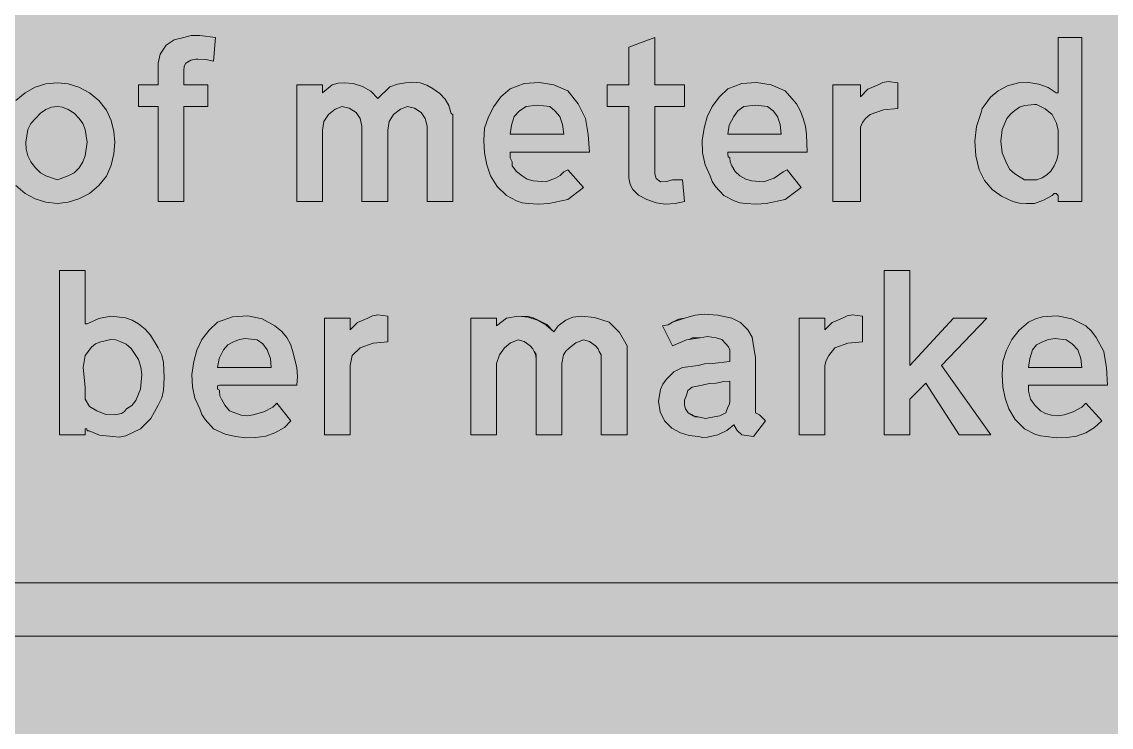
# Model space of a CAD drawing. Header units: metres. Extents: x 10 to 559, y 12 to 260.
# Drawn here: x 169.9 to 269.1, y 136.1 to 200.3 of the extents above; entities that cross this region are included whole.
import ezdxf

# ---------------------------------------------------------------- set-up
doc = ezdxf.new("R2010")
doc.units = ezdxf.units.M
doc.layers.add('FILL_BLUE_0000FF', color=7, linetype='Continuous', true_color=0x0000ff)
doc.layers.add('FILL_WHITE_FFFFFF', color=7, linetype='Continuous', true_color=0xffffff)

msp = doc.modelspace()

# ---------------------------------------------------------------- hatches: boundary and pattern name
at = {"layer": 'FILL_BLUE_0000FF', "true_color": 0x0000ff}
h = msp.add_hatch(color=7, dxfattribs=at)
h.dxf.hatch_style = 1
h.paths.add_polyline_path([(553.76, 259.97), (555.08, 259.58), (556.32, 258.96), (557.46, 258.12), (558.3, 256.98), (558.92, 255.74), (559.31, 254.42), (559.44, 253.08), (559.44, 19.26), (559.31, 17.91), (558.9, 16.56), (558.25, 15.32), (557.46, 14.22), (556.29, 13.28), (555.01, 12.6), (553.69, 12.2), (552.42, 12.06), (17.28, 12.06), (16.04, 12.2), (14.78, 12.6), (13.56, 13.28), (12.42, 14.22), (11.48, 15.36), (10.8, 16.61), (10.4, 17.92), (10.26, 19.26), (10.26, 253.08), (10.4, 254.41), (10.8, 255.6), (11.48, 256.93), (12.42, 258.12), (13.52, 259.07), (14.76, 259.74), (16.09, 259.99), (17.28, 260.1), (552.42, 260.1), (553.76, 259.97)])
at = {"layer": 'FILL_WHITE_FFFFFF', "true_color": 0xffffff}
h = msp.add_hatch(color=7, dxfattribs=at)
h.dxf.hatch_style = 1
h.paths.add_polyline_path([(182.34, 183.96), (182.34, 192.6), (180.54, 192.6), (180.54, 194.58), (182.34, 194.58), (182.34, 196.56), (182.5, 197.37), (183.06, 198.18), (183.8, 198.67), (184.68, 198.9), (185.33, 199.06), (186.12, 199.08), (187.56, 198.9), (187.38, 196.74), (186.66, 196.9), (185.94, 196.92), (185.83, 196.92), (185.76, 196.92), (185.31, 196.81), (184.86, 196.56), (184.7, 196.27), (184.68, 195.84), (184.68, 194.58), (186.84, 194.58), (186.84, 192.6), (184.68, 192.6), (184.68, 183.96), (182.34, 183.96)])
h = msp.add_hatch(color=7, dxfattribs=at)
h.dxf.hatch_style = 1
h.paths.add_polyline_path([(227.65, 186.05), (228.06, 185.76), (228.6, 185.78), (229.14, 185.94), (230.04, 185.94), (230.22, 183.96), (229.38, 183.76), (228.51, 183.71), (227.64, 183.83), (226.8, 184.14), (226.03, 184.52), (225.54, 185.04), (225.29, 185.51), (225.18, 186.12), (225.18, 192.6), (223.2, 192.6), (223.2, 194.58), (225.18, 194.58), (225.18, 198), (227.52, 198.9), (227.52, 194.58), (230.22, 194.58), (230.22, 192.6), (227.52, 192.6), (227.52, 186.48), (227.65, 186.05)])
h = msp.add_hatch(color=7, dxfattribs=at)
h.dxf.hatch_style = 1
h.paths.add_polyline_path([(261.36, 183.78), (260.73, 183.8), (260.1, 183.96), (259.09, 184.44), (258.23, 185.06), (257.54, 185.86), (257.04, 186.84), (256.74, 188.11), (256.66, 189.45), (256.81, 190.79), (257.22, 192.06), (257.33, 192.42), (257.58, 192.78), (258.08, 193.44), (258.77, 194.04), (259.63, 194.5), (260.64, 194.76), (261.58, 194.8), (262.48, 194.65), (263.32, 194.33), (264.06, 193.86), (264.24, 193.86), (264.24, 198.9), (266.4, 198.9), (266.4, 183.96), (264.24, 183.96), (264.24, 184.5), (264.06, 184.68), (263.95, 184.68), (263.88, 184.68), (263.7, 184.5), (262.89, 184.07), (262.08, 183.78), (261.36, 183.78)])
h.paths.add_polyline_path([(263.2, 186.37), (263.58, 186.72), (263.88, 187.2), (264.13, 187.74), (264.24, 188.28), (264.24, 190.44), (264.1, 191.09), (263.7, 191.88), (263.05, 192.4), (262.26, 192.78), (262.08, 192.78), (261.18, 192.71), (260.71, 192.55), (260.28, 192.24), (259.92, 191.95), (259.56, 191.52), (259.15, 190.52), (259.02, 189.45), (259.15, 188.38), (259.56, 187.38), (259.85, 186.86), (260.28, 186.48), (261.18, 185.94), (262.26, 185.94), (262.77, 186.11), (263.2, 186.37)], flags=16)
h = msp.add_hatch(color=7, dxfattribs=at)
h.dxf.hatch_style = 1
h.paths.add_polyline_path([(168.19, 191.32), (168.67, 192.27), (169.38, 193.14), (170.22, 193.85), (171.13, 194.36), (172.11, 194.66), (173.16, 194.76), (174.13, 194.66), (175.12, 194.36), (176.07, 193.85), (176.94, 193.14), (177.62, 192.27), (178.06, 191.32), (178.31, 190.33), (178.38, 189.36), (178.31, 188.29), (178.06, 187.25), (177.62, 186.27), (176.94, 185.4), (176.07, 184.69), (175.12, 184.19), (174.13, 183.88), (173.16, 183.78), (172.11, 183.88), (171.13, 184.19), (170.22, 184.69), (169.38, 185.4), (168.67, 186.27), (168.19, 187.25), (167.94, 188.29), (167.94, 189.36), (167.94, 190.33), (168.19, 191.32)])
h.paths.add_polyline_path([(172.1, 192.33), (171.62, 191.99), (171.18, 191.52), (170.74, 191.06), (170.46, 190.51), (170.28, 189.36), (170.32, 188.72), (170.46, 188.12), (170.74, 187.56), (171.18, 187.02), (171.62, 186.57), (172.1, 186.28), (173.16, 185.94), (174.15, 186.28), (174.68, 186.57), (175.14, 187.02), (175.48, 187.56), (175.7, 188.12), (175.86, 189.36), (175.7, 190.51), (175.48, 191.06), (175.14, 191.52), (174.68, 191.99), (174.15, 192.33), (173.62, 192.53), (173.16, 192.6), (172.62, 192.53), (172.1, 192.33)], flags=16)
h = msp.add_hatch(color=7, dxfattribs=at)
h.dxf.hatch_style = 1
h.paths.add_polyline_path([(197.28, 193.86), (198.18, 194.58), (198.72, 194.74), (199.26, 194.76), (200.09, 194.69), (200.92, 194.44), (201.69, 194), (202.32, 193.32), (203.4, 194.4), (204.12, 194.65), (204.84, 194.76), (205.51, 194.83), (206.17, 194.76), (206.79, 194.56), (207.36, 194.22), (207.97, 193.78), (208.44, 193.27), (208.78, 192.7), (208.98, 192.06), (209, 191.97), (209.16, 191.88), (209.16, 191.52), (209.16, 183.96), (206.82, 183.96), (206.82, 190.8), (206.64, 191.52), (206.28, 192.06), (205.65, 192.46), (205.02, 192.6), (204.39, 192.37), (203.76, 191.88), (203.35, 191.23), (203.22, 190.44), (203.22, 183.96), (200.88, 183.96), (200.88, 190.8), (200.7, 191.52), (200.34, 192.06), (199.71, 192.46), (199.08, 192.6), (198.45, 192.37), (197.82, 191.88), (197.41, 191.23), (197.28, 190.44), (197.28, 183.96), (194.94, 183.96), (194.94, 194.58), (197.28, 194.58), (197.28, 193.86)])
h = msp.add_hatch(color=7, dxfattribs=at)
h.dxf.hatch_style = 1
h.paths.add_polyline_path([(214.94, 184.01), (214.02, 184.5), (213.17, 185.33), (212.58, 186.3), (212.24, 187.3), (212.04, 188.39), (211.97, 189.51), (212.04, 190.62), (212.38, 191.66), (212.87, 192.62), (213.53, 193.48), (214.38, 194.22), (215.65, 194.7), (216.99, 194.8), (218.33, 194.57), (219.6, 194.04), (220.55, 192.85), (221.22, 191.52), (221.47, 190.06), (221.58, 188.46), (214.38, 188.46), (214.38, 188.28), (214.38, 187.92), (214.54, 187.56), (214.56, 187.2), (214.94, 186.68), (215.46, 186.3), (215.92, 185.99), (216.47, 185.83), (217.62, 185.76), (218.5, 186.08), (218.91, 186.32), (219.24, 186.66), (219.6, 186.84), (221.04, 185.22), (219.6, 184.14), (217.87, 183.76), (216.94, 183.71), (216, 183.78), (215.46, 183.84), (214.94, 184.01)])
h.paths.add_polyline_path([(219.13, 190.96), (218.88, 191.7), (218.43, 192.22), (217.98, 192.6), (216.83, 192.73), (215.82, 192.6), (215.21, 192.22), (214.74, 191.7), (214.49, 190.89), (214.38, 190.08), (219.24, 190.08), (219.13, 190.96)], flags=16)
h = msp.add_hatch(color=7, dxfattribs=at)
h.dxf.hatch_style = 1
h.paths.add_polyline_path([(234.74, 184.01), (233.82, 184.5), (233.05, 185.33), (232.76, 185.79), (232.56, 186.3), (232.12, 187.3), (231.88, 188.39), (231.85, 189.51), (232.02, 190.62), (232.28, 191.66), (232.76, 192.62), (233.41, 193.48), (234.18, 194.22), (235.45, 194.7), (236.79, 194.8), (238.13, 194.57), (239.4, 194.04), (240.41, 192.85), (240.79, 192.19), (241.02, 191.52), (241.23, 190.81), (241.33, 190.06), (241.38, 188.46), (234.18, 188.46), (234.18, 188.28), (234.2, 188.03), (234.36, 187.92), (234.38, 187.56), (234.54, 187.2), (234.83, 186.68), (235.26, 186.3), (235.8, 185.99), (236.34, 185.83), (237.42, 185.76), (238.39, 186.08), (239.22, 186.66), (239.58, 186.84), (240.84, 185.22), (239.4, 184.14), (237.67, 183.76), (236.74, 183.71), (235.8, 183.78), (235.26, 183.84), (234.74, 184.01)])
h.paths.add_polyline_path([(238.93, 190.96), (238.68, 191.7), (238.3, 192.22), (237.78, 192.6), (236.7, 192.73), (235.62, 192.6), (235.1, 192.22), (234.72, 191.7), (234.31, 190.89), (234.18, 190.08), (239.04, 190.08), (238.93, 190.96)], flags=16)
h = msp.add_hatch(color=7, dxfattribs=at)
h.dxf.hatch_style = 1
h.paths.add_polyline_path([(246.91, 194.18), (247.86, 194.58), (248.29, 194.79), (248.76, 194.87), (249.66, 194.76), (249.66, 192.42), (248.33, 192.29), (247.14, 191.88), (246.71, 191.52), (246.42, 191.16), (246.26, 190.71), (246.24, 190.26), (246.24, 183.96), (243.72, 183.96), (243.72, 194.58), (246.24, 194.58), (246.24, 193.5), (246.91, 194.18)])
h = msp.add_hatch(color=7, dxfattribs=at)
h.dxf.hatch_style = 1
h.paths.add_polyline_path([(178.02, 173.52), (179.35, 173.36), (179.97, 173.14), (180.54, 172.8), (181.15, 172.34), (181.64, 171.79), (182.34, 170.64), (182.65, 169.96), (182.81, 169.29), (182.88, 167.94), (182.81, 166.75), (182.65, 166.09), (182.34, 165.42), (181.66, 164.2), (180.72, 163.26), (179.39, 162.63), (178.77, 162.5), (178.2, 162.54), (176.98, 162.67), (176.04, 163.08), (175.86, 163.08), (175.84, 163.24), (175.68, 163.26), (175.68, 162.9), (175.68, 162.72), (173.34, 162.72), (173.34, 177.66), (175.68, 177.66), (175.68, 172.8), (175.86, 172.8), (176.94, 173.29), (178.02, 173.52)])
h.paths.add_polyline_path([(179.27, 164.82), (179.46, 165.06), (179.94, 165.39), (180.29, 165.82), (180.72, 166.86), (180.83, 168.21), (180.75, 168.88), (180.54, 169.56), (179.86, 170.57), (179.43, 170.95), (178.92, 171.18), (178.49, 171.36), (178.02, 171.38), (177.12, 171.18), (176.64, 170.98), (176.26, 170.68), (175.68, 169.92), (175.5, 168.84), (175.68, 167.04), (175.68, 166.5), (175.68, 165.96), (176.08, 165.28), (176.76, 164.88), (177.57, 164.56), (178.38, 164.52), (178.99, 164.65), (179.27, 164.82)], flags=16)
h = msp.add_hatch(color=7, dxfattribs=at)
h.dxf.hatch_style = 1
h.paths.add_polyline_path([(254.7, 173.34), (257.76, 173.34), (253.62, 169.02), (258.12, 162.72), (255.24, 162.72), (252.18, 167.4), (250.74, 165.96), (250.74, 162.72), (248.4, 162.72), (248.4, 177.66), (250.74, 177.66), (250.74, 169.02), (254.7, 173.34)])
h = msp.add_hatch(color=7, dxfattribs=at)
h.dxf.hatch_style = 1
h.paths.add_polyline_path([(187.38, 163.26), (186.62, 164.09), (186.32, 164.55), (186.12, 165.06), (185.68, 166.04), (185.45, 167.08), (185.41, 168.2), (185.58, 169.38), (185.84, 170.42), (186.32, 171.38), (186.97, 172.24), (187.74, 172.98), (189.11, 173.46), (190.49, 173.54), (191.79, 173.26), (192.96, 172.62), (193.57, 172.15), (194.04, 171.58), (194.38, 170.95), (194.58, 170.28), (194.96, 168.82), (195.01, 168.03), (194.94, 167.22), (187.92, 167.22), (187.76, 167.2), (187.74, 167.04), (187.74, 166.86), (187.9, 166.77), (187.92, 166.68), (187.94, 166.25), (188.1, 165.96), (188.39, 165.42), (188.82, 164.88), (189.9, 164.5), (190.44, 164.45), (190.98, 164.52), (191.95, 164.81), (192.78, 165.24), (193.14, 165.6), (194.4, 163.98), (193.82, 163.37), (192.96, 162.9), (192.12, 162.59), (191.23, 162.45), (190.3, 162.44), (189.36, 162.54), (188.44, 162.76), (187.38, 163.26)])
h.paths.add_polyline_path([(192.56, 169.65), (192.24, 170.46), (191.86, 170.98), (191.34, 171.36), (190.26, 171.47), (189.72, 171.39), (189.18, 171.18), (188.66, 170.89), (188.28, 170.46), (187.88, 169.65), (187.74, 168.84), (192.6, 168.84), (192.56, 169.65)], flags=16)
h = msp.add_hatch(color=7, dxfattribs=at)
h.dxf.hatch_style = 1
h.paths.add_polyline_path([(200.47, 172.94), (201.42, 173.34), (201.85, 173.55), (202.32, 173.63), (203.22, 173.52), (203.22, 171.18), (201.89, 171.05), (200.7, 170.64), (199.98, 169.92), (199.8, 169.02), (199.8, 162.72), (197.46, 162.72), (197.46, 173.34), (199.8, 173.34), (199.8, 172.26), (200.47, 172.94)])
h = msp.add_hatch(color=7, dxfattribs=at)
h.dxf.hatch_style = 1
h.paths.add_polyline_path([(213.12, 172.62), (214.02, 173.34), (215.1, 173.52), (216.01, 173.42), (216.85, 173.14), (217.63, 172.68), (218.34, 172.08), (218.74, 172.62), (219.42, 173.16), (220.07, 173.41), (220.86, 173.52), (222.05, 173.38), (223.38, 172.98), (224.32, 172.03), (225, 170.82), (225, 170.64), (225, 170.28), (225, 162.72), (222.66, 162.72), (222.66, 169.56), (222.64, 169.92), (222.48, 170.28), (222.37, 170.55), (222.12, 170.82), (221.58, 171.22), (221.04, 171.36), (220.34, 171.07), (219.78, 170.64), (219.44, 170.34), (219.22, 169.99), (219.06, 169.2), (219.06, 162.72), (216.72, 162.72), (216.72, 169.56), (216.7, 169.92), (216.54, 170.28), (216.43, 170.55), (216.18, 170.82), (215.64, 171.22), (215.1, 171.36), (214.4, 171.07), (213.84, 170.64), (213.41, 169.99), (213.12, 169.2), (213.12, 162.72), (210.78, 162.72), (210.78, 173.34), (213.12, 173.34), (213.12, 172.62)])
h = msp.add_hatch(color=7, dxfattribs=at)
h.dxf.hatch_style = 1
h.paths.add_polyline_path([(216.7, 170.1), (216.54, 170.28), (216.43, 170.55), (216.18, 170.82), (215.64, 171.22), (215.1, 171.36), (214.4, 171.07), (213.84, 170.64), (213.41, 169.99), (213.12, 169.2), (213.12, 162.72), (210.78, 162.72), (210.78, 173.34), (213.12, 173.34), (213.12, 172.62), (214.02, 173.34), (215.1, 173.52), (216, 173.47), (216.47, 173.37), (216.9, 173.16), (217.69, 172.75), (218.34, 172.08), (218.74, 172.62), (219.42, 173.16), (220.07, 173.41), (220.86, 173.52), (222.05, 173.38), (223.38, 172.98), (224.32, 172.03), (225, 170.82), (225, 170.64), (225, 170.28), (225, 162.72), (222.66, 162.72), (222.66, 169.56), (222.64, 169.99), (222.48, 170.28), (222.37, 170.55), (222.12, 170.82), (221.58, 171.22), (221.04, 171.36), (220.34, 171.07), (219.78, 170.64), (219.44, 170.34), (219.22, 169.99), (219.06, 169.2), (219.06, 162.72), (216.72, 162.72), (216.72, 169.74), (216.72, 169.92), (216.7, 170.1)])
h = msp.add_hatch(color=7, dxfattribs=at)
h.dxf.hatch_style = 1
h.paths.add_polyline_path([(228.76, 172.73), (229.14, 172.98), (229.68, 173.23), (230.22, 173.34), (231.19, 173.59), (232.02, 173.7), (233.28, 173.59), (234.54, 173.34), (235.33, 172.93), (235.98, 172.26), (236.38, 171.61), (236.52, 170.82), (236.68, 169.74), (236.7, 168.66), (236.7, 165.24), (236.7, 164.7), (237.06, 164.52), (237.6, 163.98), (236.52, 162.54), (235.44, 162.72), (235.01, 163.1), (234.72, 163.62), (234.07, 163.1), (233.28, 162.72), (232.31, 162.49), (231.89, 162.47), (231.48, 162.54), (230.67, 162.65), (229.86, 162.9), (229.07, 163.3), (228.42, 163.98), (228.01, 164.81), (227.88, 165.78), (228.04, 166.84), (228.26, 167.32), (228.6, 167.76), (229.25, 168.43), (230.04, 168.84), (231.48, 169.02), (232.04, 169.18), (232.74, 169.2), (234.36, 169.38), (234.36, 169.92), (234.36, 170.46), (234.25, 170.73), (234, 171), (233.62, 171.4), (233.1, 171.54), (232.31, 171.67), (231.66, 171.54), (230.94, 171.54), (230.67, 171.38), (230.4, 171.36), (229.14, 170.82), (228.24, 172.62), (228.76, 172.73)])
h.paths.add_polyline_path([(232.92, 164.34), (233.46, 164.45), (234, 164.7), (234.18, 165.24), (234.34, 165.51), (234.36, 165.78), (234.36, 167.58), (233.8, 167.56), (233.1, 167.4), (232.47, 167.38), (231.84, 167.22), (230.94, 167.04), (230.53, 166.75), (230.4, 166.32), (230.24, 165.87), (230.22, 165.42), (230.33, 165.06), (230.58, 164.7), (231.03, 164.45), (231.48, 164.34), (232.13, 164.2), (232.92, 164.34)], flags=16)
h = msp.add_hatch(color=7, dxfattribs=at)
h.dxf.hatch_style = 1
h.paths.add_polyline_path([(235.01, 163.1), (234.72, 163.62), (234.07, 163.1), (233.28, 162.72), (232.31, 162.49), (231.89, 162.47), (231.48, 162.54), (230.67, 162.65), (229.86, 162.9), (229.07, 163.3), (228.42, 163.98), (228.01, 164.81), (227.88, 165.78), (228.04, 166.84), (228.26, 167.32), (228.6, 167.76), (229.25, 168.43), (230.04, 168.84), (231.48, 169.02), (232.04, 169.18), (232.74, 169.2), (234.36, 169.38), (234.36, 169.92), (234.36, 170.46), (234.25, 170.73), (234, 171), (233.62, 171.4), (233.1, 171.54), (232.31, 171.67), (231.66, 171.54), (230.4, 171.36), (229.14, 170.82), (228.24, 172.62), (228.76, 172.73), (229.14, 172.98), (230.22, 173.34), (231.19, 173.59), (232.02, 173.7), (233.28, 173.59), (234.54, 173.34), (235.33, 172.93), (235.98, 172.26), (236.38, 171.61), (236.52, 170.82), (236.7, 169.74), (236.7, 168.66), (236.7, 165.24), (236.7, 164.7), (237.06, 164.52), (237.6, 163.98), (236.52, 162.54), (235.44, 162.72), (235.01, 163.1)])
h.paths.add_polyline_path([(232.92, 164.34), (233.46, 164.45), (234, 164.7), (234.18, 165.24), (234.34, 165.51), (234.36, 165.78), (234.36, 167.58), (233.8, 167.56), (233.1, 167.4), (232.47, 167.38), (231.84, 167.22), (230.94, 167.04), (230.53, 166.75), (230.4, 166.32), (230.24, 165.87), (230.22, 165.42), (230.33, 165.06), (230.58, 164.7), (230.94, 164.52), (231.21, 164.36), (231.48, 164.34), (232.13, 164.2), (232.92, 164.34)], flags=16)
h = msp.add_hatch(color=7, dxfattribs=at)
h.dxf.hatch_style = 1
h.paths.add_polyline_path([(243.67, 172.94), (244.62, 173.34), (245.05, 173.55), (245.52, 173.63), (246.42, 173.52), (246.42, 171.18), (245.09, 171.05), (243.9, 170.64), (243.36, 169.92), (243.11, 169.47), (243, 169.02), (243, 162.72), (240.66, 162.72), (240.66, 173.34), (243, 173.34), (243, 172.26), (243.67, 172.94)])
h = msp.add_hatch(color=7, dxfattribs=at)
h.dxf.hatch_style = 1
h.paths.add_polyline_path([(262.1, 162.76), (261.18, 163.26), (260.32, 164.09), (259.74, 165.06), (259.4, 166.04), (259.2, 167.08), (259.13, 168.2), (259.2, 169.38), (259.54, 170.42), (260.03, 171.38), (260.69, 172.24), (261.54, 172.98), (262.16, 173.27), (262.81, 173.46), (264.15, 173.54), (265.49, 173.26), (266.76, 172.62), (267.27, 172.15), (267.7, 171.58), (268.38, 170.28), (268.63, 168.82), (268.74, 167.22), (261.54, 167.22), (261.54, 167.04), (261.54, 166.86), (261.54, 166.68), (261.72, 165.96), (262.1, 165.42), (262.62, 164.88), (263.08, 164.65), (263.63, 164.5), (264.21, 164.45), (264.78, 164.52), (265.59, 164.81), (266.4, 165.24), (266.76, 165.6), (268.2, 163.98), (267.55, 163.37), (266.76, 162.9), (265.92, 162.59), (265.03, 162.45), (264.1, 162.44), (263.16, 162.54), (262.62, 162.6), (262.1, 162.76)])
h.paths.add_polyline_path([(266.29, 169.65), (266.04, 170.46), (265.5, 170.98), (264.96, 171.36), (263.95, 171.47), (263.37, 171.39), (262.8, 171.18), (262.28, 170.89), (261.9, 170.46), (261.65, 169.65), (261.54, 168.84), (266.4, 168.84), (266.29, 169.65)], flags=16)
h = msp.add_hatch(color=7, dxfattribs=at)
h.dxf.hatch_style = 1
h.paths.add_polyline_path([(77.58, 139.68), (70.56, 139.68), (63.36, 146.7), (70.56, 153.9), (77.58, 153.9), (72.9, 149.22), (506.34, 149.22), (506.34, 144.36), (72.9, 144.36), (77.58, 139.68)])

# ---------------------------------------------------------------- linework, layer by layer
at = {"layer": 'FILL_WHITE_FFFFFF', "lineweight": 0, "true_color": 0xffffff}
for points in [[(182.34, 183.96), (182.34, 192.6), (180.54, 192.6), (180.54, 194.58), (182.34, 194.58), (182.34, 196.56), (182.5, 197.37), (183.06, 198.18), (183.8, 198.67), (184.68, 198.9), (185.33, 199.06), (186.12, 199.08), (187.56, 198.9), (187.38, 196.74), (186.66, 196.9), (185.94, 196.92), (185.83, 196.92), (185.76, 196.92), (185.31, 196.81), (184.86, 196.56), (184.7, 196.27), (184.68, 195.84), (184.68, 194.58), (186.84, 194.58), (186.84, 192.6), (184.68, 192.6), (184.68, 183.96)], [(227.65, 186.05), (228.06, 185.76), (228.6, 185.78), (229.14, 185.94), (230.04, 185.94), (230.22, 183.96), (229.38, 183.76), (228.51, 183.71), (227.64, 183.83), (226.8, 184.14), (226.03, 184.52), (225.54, 185.04), (225.29, 185.51), (225.18, 186.12), (225.18, 192.6), (223.2, 192.6), (223.2, 194.58), (225.18, 194.58), (225.18, 198), (227.52, 198.9), (227.52, 194.58), (230.22, 194.58), (230.22, 192.6), (227.52, 192.6), (227.52, 186.48)], [(261.36, 183.78), (260.73, 183.8), (260.1, 183.96), (259.09, 184.44), (258.23, 185.06), (257.54, 185.86), (257.04, 186.84), (256.74, 188.11), (256.66, 189.45), (256.81, 190.79), (257.22, 192.06), (257.33, 192.42), (257.58, 192.78), (258.08, 193.44), (258.77, 194.04), (259.63, 194.5), (260.64, 194.76), (261.58, 194.8), (262.48, 194.65), (263.32, 194.33), (264.06, 193.86), (264.24, 193.86), (264.24, 198.9), (266.4, 198.9), (266.4, 183.96), (264.24, 183.96), (264.24, 184.5), (264.06, 184.68), (263.95, 184.68), (263.88, 184.68), (263.7, 184.5), (262.89, 184.07), (262.08, 183.78)], [(197.28, 193.86), (198.18, 194.58), (198.72, 194.74), (199.26, 194.76), (200.09, 194.69), (200.92, 194.44), (201.69, 194), (202.32, 193.32), (203.4, 194.4), (204.12, 194.65), (204.84, 194.76), (205.51, 194.83), (206.17, 194.76), (206.79, 194.56), (207.36, 194.22), (207.97, 193.78), (208.44, 193.27), (208.78, 192.7), (208.98, 192.06), (209, 191.97), (209.16, 191.88), (209.16, 191.52), (209.16, 183.96), (206.82, 183.96), (206.82, 190.8), (206.64, 191.52), (206.28, 192.06), (205.65, 192.46), (205.02, 192.6), (204.39, 192.37), (203.76, 191.88), (203.35, 191.23), (203.22, 190.44), (203.22, 183.96), (200.88, 183.96), (200.88, 190.8), (200.7, 191.52), (200.34, 192.06), (199.71, 192.46), (199.08, 192.6), (198.45, 192.37), (197.82, 191.88), (197.41, 191.23), (197.28, 190.44), (197.28, 183.96), (194.94, 183.96), (194.94, 194.58), (197.28, 194.58)], [(214.94, 184.01), (214.02, 184.5), (213.17, 185.33), (212.58, 186.3), (212.24, 187.3), (212.04, 188.39), (211.97, 189.51), (212.04, 190.62), (212.38, 191.66), (212.87, 192.62), (213.53, 193.48), (214.38, 194.22), (215.65, 194.7), (216.99, 194.8), (218.33, 194.57), (219.6, 194.04), (220.55, 192.85), (221.22, 191.52), (221.47, 190.06), (221.58, 188.46), (214.38, 188.46), (214.38, 188.28), (214.38, 187.92), (214.54, 187.56), (214.56, 187.2), (214.94, 186.68), (215.46, 186.3), (215.92, 185.99), (216.47, 185.83), (217.62, 185.76), (218.5, 186.08), (218.91, 186.32), (219.24, 186.66), (219.6, 186.84), (221.04, 185.22), (219.6, 184.14), (217.87, 183.76), (216.94, 183.71), (216, 183.78), (215.46, 183.84)], [(234.74, 184.01), (233.82, 184.5), (233.05, 185.33), (232.76, 185.79), (232.56, 186.3), (232.12, 187.3), (231.88, 188.39), (231.85, 189.51), (232.02, 190.62), (232.28, 191.66), (232.76, 192.62), (233.41, 193.48), (234.18, 194.22), (235.45, 194.7), (236.79, 194.8), (238.13, 194.57), (239.4, 194.04), (240.41, 192.85), (240.79, 192.19), (241.02, 191.52), (241.23, 190.81), (241.33, 190.06), (241.38, 188.46), (234.18, 188.46), (234.18, 188.28), (234.2, 188.03), (234.36, 187.92), (234.38, 187.56), (234.54, 187.2), (234.83, 186.68), (235.26, 186.3), (235.8, 185.99), (236.34, 185.83), (237.42, 185.76), (238.39, 186.08), (239.22, 186.66), (239.58, 186.84), (240.84, 185.22), (239.4, 184.14), (237.67, 183.76), (236.74, 183.71), (235.8, 183.78), (235.26, 183.84)], [(246.91, 194.18), (247.86, 194.58), (248.29, 194.79), (248.76, 194.87), (249.66, 194.76), (249.66, 192.42), (248.33, 192.29), (247.14, 191.88), (246.71, 191.52), (246.42, 191.16), (246.26, 190.71), (246.24, 190.26), (246.24, 183.96), (243.72, 183.96), (243.72, 194.58), (246.24, 194.58), (246.24, 193.5)], [(172.1, 192.33), (171.62, 191.99), (171.18, 191.52), (170.74, 191.06), (170.46, 190.51), (170.28, 189.36), (170.32, 188.72), (170.46, 188.12), (170.74, 187.56), (171.18, 187.02), (171.62, 186.57), (172.1, 186.28), (173.16, 185.94), (174.15, 186.28), (174.68, 186.57), (175.14, 187.02), (175.48, 187.56), (175.7, 188.12), (175.86, 189.36), (175.7, 190.51), (175.48, 191.06), (175.14, 191.52), (174.68, 191.99), (174.15, 192.33), (173.62, 192.53), (173.16, 192.6), (172.62, 192.53)], [(219.13, 190.96), (218.88, 191.7), (218.43, 192.22), (217.98, 192.6), (216.83, 192.73), (215.82, 192.6), (215.21, 192.22), (214.74, 191.7), (214.49, 190.89), (214.38, 190.08), (219.24, 190.08)], [(238.93, 190.96), (238.68, 191.7), (238.3, 192.22), (237.78, 192.6), (236.7, 192.73), (235.62, 192.6), (235.1, 192.22), (234.72, 191.7), (234.31, 190.89), (234.18, 190.08), (239.04, 190.08)], [(263.2, 186.37), (263.58, 186.72), (263.88, 187.2), (264.13, 187.74), (264.24, 188.28), (264.24, 190.44), (264.1, 191.09), (263.7, 191.88), (263.05, 192.4), (262.26, 192.78), (262.08, 192.78), (261.18, 192.71), (260.71, 192.55), (260.28, 192.24), (259.92, 191.95), (259.56, 191.52), (259.15, 190.52), (259.02, 189.45), (259.15, 188.38), (259.56, 187.38), (259.85, 186.86), (260.28, 186.48), (261.18, 185.94), (262.26, 185.94), (262.77, 186.11)], [(178.02, 173.52), (179.35, 173.36), (179.97, 173.14), (180.54, 172.8), (181.15, 172.34), (181.64, 171.79), (182.34, 170.64), (182.65, 169.96), (182.81, 169.29), (182.88, 167.94), (182.81, 166.75), (182.65, 166.09), (182.34, 165.42), (181.66, 164.2), (180.72, 163.26), (179.39, 162.63), (178.77, 162.5), (178.2, 162.54), (176.98, 162.67), (176.04, 163.08), (175.86, 163.08), (175.84, 163.24), (175.68, 163.26), (175.68, 162.9), (175.68, 162.72), (173.34, 162.72), (173.34, 177.66), (175.68, 177.66), (175.68, 172.8), (175.86, 172.8), (176.94, 173.29)], [(254.7, 173.34), (257.76, 173.34), (253.62, 169.02), (258.12, 162.72), (255.24, 162.72), (252.18, 167.4), (250.74, 165.96), (250.74, 162.72), (248.4, 162.72), (248.4, 177.66), (250.74, 177.66), (250.74, 169.02)], [(187.38, 163.26), (186.62, 164.09), (186.32, 164.55), (186.12, 165.06), (185.68, 166.04), (185.45, 167.08), (185.41, 168.2), (185.58, 169.38), (185.84, 170.42), (186.32, 171.38), (186.97, 172.24), (187.74, 172.98), (189.11, 173.46), (190.49, 173.54), (191.79, 173.26), (192.96, 172.62), (193.57, 172.15), (194.04, 171.58), (194.38, 170.95), (194.58, 170.28), (194.96, 168.82), (195.01, 168.03), (194.94, 167.22), (187.92, 167.22), (187.76, 167.2), (187.74, 167.04), (187.74, 166.86), (187.9, 166.77), (187.92, 166.68), (187.94, 166.25), (188.1, 165.96), (188.39, 165.42), (188.82, 164.88), (189.9, 164.5), (190.44, 164.45), (190.98, 164.52), (191.95, 164.81), (192.78, 165.24), (193.14, 165.6), (194.4, 163.98), (193.82, 163.37), (192.96, 162.9), (192.12, 162.59), (191.23, 162.45), (190.3, 162.44), (189.36, 162.54), (188.44, 162.76)], [(200.47, 172.94), (201.42, 173.34), (201.85, 173.55), (202.32, 173.63), (203.22, 173.52), (203.22, 171.18), (201.89, 171.05), (200.7, 170.64), (199.98, 169.92), (199.8, 169.02), (199.8, 162.72), (197.46, 162.72), (197.46, 173.34), (199.8, 173.34), (199.8, 172.26)], [(213.12, 172.62), (214.02, 173.34), (215.1, 173.52), (216.01, 173.42), (216.85, 173.14), (217.63, 172.68), (218.34, 172.08), (218.74, 172.62), (219.42, 173.16), (220.07, 173.41), (220.86, 173.52), (222.05, 173.38), (223.38, 172.98), (224.32, 172.03), (225, 170.82), (225, 170.64), (225, 170.28), (225, 162.72), (222.66, 162.72), (222.66, 169.56), (222.64, 169.92), (222.48, 170.28), (222.37, 170.55), (222.12, 170.82), (221.58, 171.22), (221.04, 171.36), (220.34, 171.07), (219.78, 170.64), (219.44, 170.34), (219.22, 169.99), (219.06, 169.2), (219.06, 162.72), (216.72, 162.72), (216.72, 169.56), (216.7, 169.92), (216.54, 170.28), (216.43, 170.55), (216.18, 170.82), (215.64, 171.22), (215.1, 171.36), (214.4, 171.07), (213.84, 170.64), (213.41, 169.99), (213.12, 169.2), (213.12, 162.72), (210.78, 162.72), (210.78, 173.34), (213.12, 173.34)], [(216.7, 170.1), (216.54, 170.28), (216.43, 170.55), (216.18, 170.82), (215.64, 171.22), (215.1, 171.36), (214.4, 171.07), (213.84, 170.64), (213.41, 169.99), (213.12, 169.2), (213.12, 162.72), (210.78, 162.72), (210.78, 173.34), (213.12, 173.34), (213.12, 172.62), (214.02, 173.34), (215.1, 173.52), (216, 173.47), (216.47, 173.37), (216.9, 173.16), (217.69, 172.75), (218.34, 172.08), (218.74, 172.62), (219.42, 173.16), (220.07, 173.41), (220.86, 173.52), (222.05, 173.38), (223.38, 172.98), (224.32, 172.03), (225, 170.82), (225, 170.64), (225, 170.28), (225, 162.72), (222.66, 162.72), (222.66, 169.56), (222.64, 169.99), (222.48, 170.28), (222.37, 170.55), (222.12, 170.82), (221.58, 171.22), (221.04, 171.36), (220.34, 171.07), (219.78, 170.64), (219.44, 170.34), (219.22, 169.99), (219.06, 169.2), (219.06, 162.72), (216.72, 162.72), (216.72, 169.74), (216.72, 169.92)], [(228.76, 172.73), (229.14, 172.98), (229.68, 173.23), (230.22, 173.34), (231.19, 173.59), (232.02, 173.7), (233.28, 173.59), (234.54, 173.34), (235.33, 172.93), (235.98, 172.26), (236.38, 171.61), (236.52, 170.82), (236.68, 169.74), (236.7, 168.66), (236.7, 165.24), (236.7, 164.7), (237.06, 164.52), (237.6, 163.98), (236.52, 162.54), (235.44, 162.72), (235.01, 163.1), (234.72, 163.62), (234.07, 163.1), (233.28, 162.72), (232.31, 162.49), (231.89, 162.47), (231.48, 162.54), (230.67, 162.65), (229.86, 162.9), (229.07, 163.3), (228.42, 163.98), (228.01, 164.81), (227.88, 165.78), (228.04, 166.84), (228.26, 167.32), (228.6, 167.76), (229.25, 168.43), (230.04, 168.84), (231.48, 169.02), (232.04, 169.18), (232.74, 169.2), (234.36, 169.38), (234.36, 169.92), (234.36, 170.46), (234.25, 170.73), (234, 171), (233.62, 171.4), (233.1, 171.54), (232.31, 171.67), (231.66, 171.54), (230.94, 171.54), (230.67, 171.38), (230.4, 171.36), (229.14, 170.82), (228.24, 172.62)], [(235.01, 163.1), (234.72, 163.62), (234.07, 163.1), (233.28, 162.72), (232.31, 162.49), (231.89, 162.47), (231.48, 162.54), (230.67, 162.65), (229.86, 162.9), (229.07, 163.3), (228.42, 163.98), (228.01, 164.81), (227.88, 165.78), (228.04, 166.84), (228.26, 167.32), (228.6, 167.76), (229.25, 168.43), (230.04, 168.84), (231.48, 169.02), (232.04, 169.18), (232.74, 169.2), (234.36, 169.38), (234.36, 169.92), (234.36, 170.46), (234.25, 170.73), (234, 171), (233.62, 171.4), (233.1, 171.54), (232.31, 171.67), (231.66, 171.54), (230.4, 171.36), (229.14, 170.82), (228.24, 172.62), (228.76, 172.73), (229.14, 172.98), (230.22, 173.34), (231.19, 173.59), (232.02, 173.7), (233.28, 173.59), (234.54, 173.34), (235.33, 172.93), (235.98, 172.26), (236.38, 171.61), (236.52, 170.82), (236.7, 169.74), (236.7, 168.66), (236.7, 165.24), (236.7, 164.7), (237.06, 164.52), (237.6, 163.98), (236.52, 162.54), (235.44, 162.72)], [(243.67, 172.94), (244.62, 173.34), (245.05, 173.55), (245.52, 173.63), (246.42, 173.52), (246.42, 171.18), (245.09, 171.05), (243.9, 170.64), (243.36, 169.92), (243.11, 169.47), (243, 169.02), (243, 162.72), (240.66, 162.72), (240.66, 173.34), (243, 173.34), (243, 172.26)], [(262.1, 162.76), (261.18, 163.26), (260.32, 164.09), (259.74, 165.06), (259.4, 166.04), (259.2, 167.08), (259.13, 168.2), (259.2, 169.38), (259.54, 170.42), (260.03, 171.38), (260.69, 172.24), (261.54, 172.98), (262.16, 173.27), (262.81, 173.46), (264.15, 173.54), (265.49, 173.26), (266.76, 172.62), (267.27, 172.15), (267.7, 171.58), (268.38, 170.28), (268.63, 168.82), (268.74, 167.22), (261.54, 167.22), (261.54, 167.04), (261.54, 166.86), (261.54, 166.68), (261.72, 165.96), (262.1, 165.42), (262.62, 164.88), (263.08, 164.65), (263.63, 164.5), (264.21, 164.45), (264.78, 164.52), (265.59, 164.81), (266.4, 165.24), (266.76, 165.6), (268.2, 163.98), (267.55, 163.37), (266.76, 162.9), (265.92, 162.59), (265.03, 162.45), (264.1, 162.44), (263.16, 162.54), (262.62, 162.6)], [(179.27, 164.82), (179.46, 165.06), (179.94, 165.39), (180.29, 165.82), (180.72, 166.86), (180.83, 168.21), (180.75, 168.88), (180.54, 169.56), (179.86, 170.57), (179.43, 170.95), (178.92, 171.18), (178.49, 171.36), (178.02, 171.38), (177.12, 171.18), (176.64, 170.98), (176.26, 170.68), (175.68, 169.92), (175.5, 168.84), (175.68, 167.04), (175.68, 166.5), (175.68, 165.96), (176.08, 165.28), (176.76, 164.88), (177.57, 164.56), (178.38, 164.52), (178.99, 164.65)], [(192.56, 169.65), (192.24, 170.46), (191.86, 170.98), (191.34, 171.36), (190.26, 171.47), (189.72, 171.39), (189.18, 171.18), (188.66, 170.89), (188.28, 170.46), (187.88, 169.65), (187.74, 168.84), (192.6, 168.84)], [(266.29, 169.65), (266.04, 170.46), (265.5, 170.98), (264.96, 171.36), (263.95, 171.47), (263.37, 171.39), (262.8, 171.18), (262.28, 170.89), (261.9, 170.46), (261.65, 169.65), (261.54, 168.84), (266.4, 168.84)], [(232.92, 164.34), (233.46, 164.45), (234, 164.7), (234.18, 165.24), (234.34, 165.51), (234.36, 165.78), (234.36, 167.58), (233.8, 167.56), (233.1, 167.4), (232.47, 167.38), (231.84, 167.22), (230.94, 167.04), (230.53, 166.75), (230.4, 166.32), (230.24, 165.87), (230.22, 165.42), (230.33, 165.06), (230.58, 164.7), (231.03, 164.45), (231.48, 164.34), (232.13, 164.2)], [(232.92, 164.34), (233.46, 164.45), (234, 164.7), (234.18, 165.24), (234.34, 165.51), (234.36, 165.78), (234.36, 167.58), (233.8, 167.56), (233.1, 167.4), (232.47, 167.38), (231.84, 167.22), (230.94, 167.04), (230.53, 166.75), (230.4, 166.32), (230.24, 165.87), (230.22, 165.42), (230.33, 165.06), (230.58, 164.7), (230.94, 164.52), (231.21, 164.36), (231.48, 164.34), (232.13, 164.2)], [(77.58, 139.68), (70.56, 139.68), (63.36, 146.7), (70.56, 153.9), (77.58, 153.9), (72.9, 149.22), (506.34, 149.22), (506.34, 144.36), (72.9, 144.36)]]:
    msp.add_lwpolyline(points, close=True, dxfattribs=at)
msp.add_lwpolyline([(169.38, 193.14), (170.22, 193.85), (171.13, 194.36), (172.11, 194.66), (173.16, 194.76), (174.13, 194.66), (175.12, 194.36), (176.07, 193.85), (176.94, 193.14), (177.62, 192.27), (178.06, 191.32), (178.31, 190.33), (178.38, 189.36), (178.31, 188.29), (178.06, 187.25), (177.62, 186.27), (176.94, 185.4), (176.07, 184.69), (175.12, 184.19), (174.13, 183.88), (173.16, 183.78), (172.11, 183.88), (171.13, 184.19), (170.22, 184.69), (169.38, 185.4)], dxfattribs=at)

doc.saveas('drawing.dxf')
